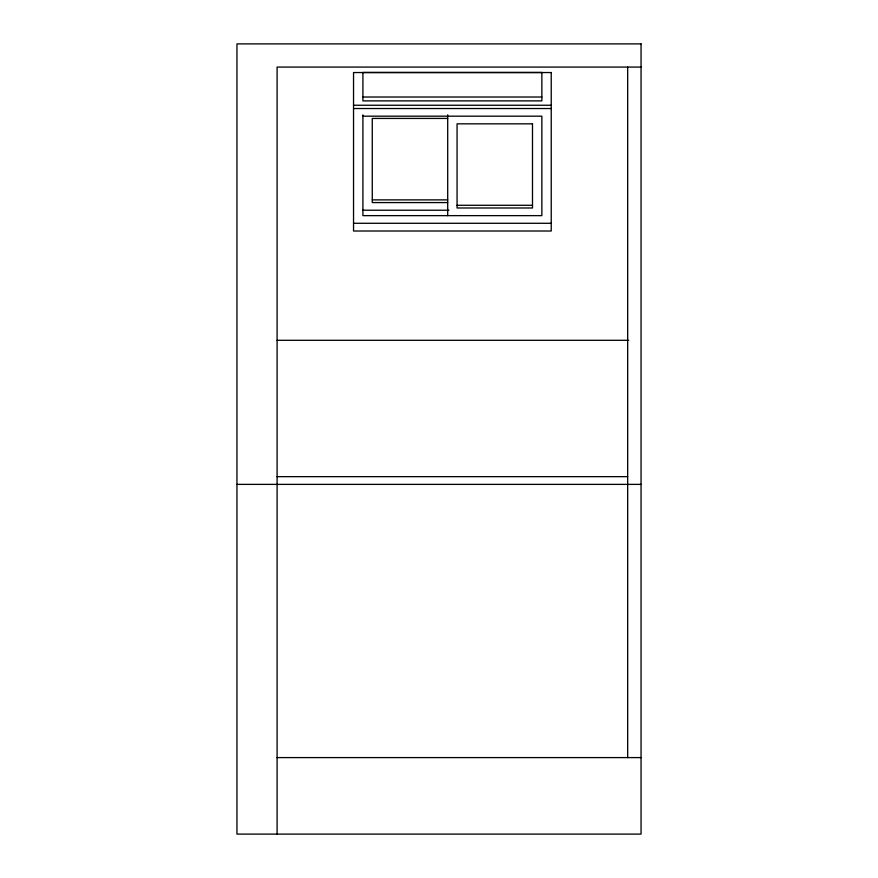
<?xml version="1.0" encoding="UTF-8"?>
<svg xmlns="http://www.w3.org/2000/svg" width="878" height="878" viewBox="0 0 878 878"><rect width="100%" height="100%" fill="white"/><g stroke="black" fill="none" stroke-linecap="round" stroke-linejoin="round"><path stroke-width="1.32" d="M641.05 67.079L277.097 67.079L277.097 834.1M362.91 97.019L541.858 97.019M353.538 105.25L551.23 105.25M353.538 108.532L551.23 108.532M362.91 116.181L541.858 116.181L541.858 215.637L362.91 215.637L362.91 114.864M447.703 118.431L372.272 118.431L372.272 202.577L447.703 202.577M372.272 199.877L447.703 199.877M457.065 205.287L532.496 205.287M362.91 210.226L448.877 210.226M353.538 223.286L551.23 223.286M277.097 340.302L628.736 340.302M277.097 476.655L627.671 476.655M236.95 484.382L641.05 484.382M277.097 757.593L641.05 757.593M627.671 67.079L627.671 757.593M447.703 114.864L447.703 215.637M641.05 43.9L236.95 43.9L236.95 834.1L641.05 834.1L641.05 43.9M541.858 72.468L362.91 72.468L362.91 100.882L541.858 100.882L541.858 72.468M551.23 72.545L353.538 72.545L353.538 231.013L551.23 231.013L551.23 72.545M532.496 123.831L457.065 123.831L457.065 207.987L532.496 207.987L532.496 123.831"/></g></svg>
